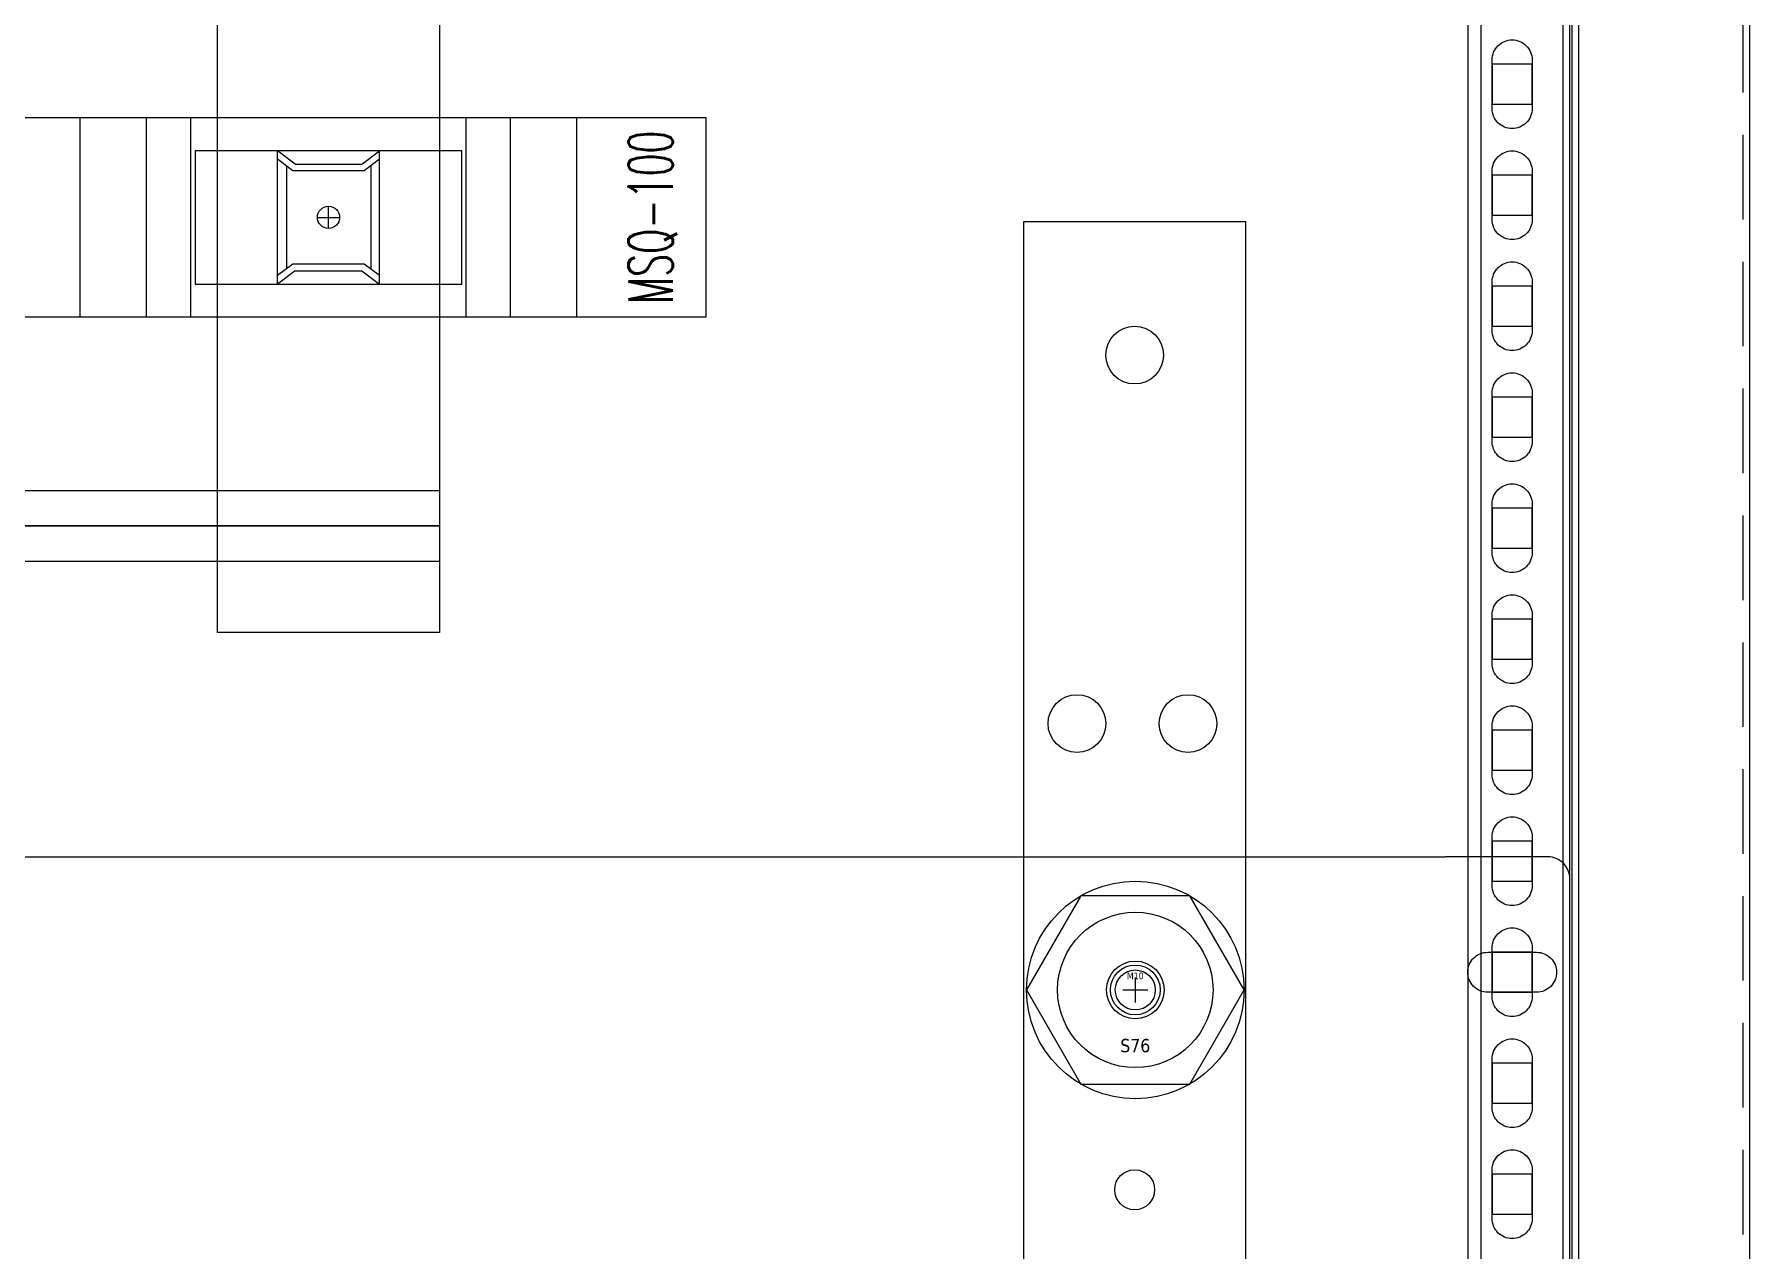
# Model space of a CAD drawing. Header units: millimetres. Extents: x 173893 to 258446, y -176540 to -123824.
# Drawn here: x 188175 to 188561.3, y -151131.4 to -150857.7 of the extents above; entities that cross this region are included whole.
import ezdxf

# ---------------------------------------------------------------- set-up
doc = ezdxf.new("R2010")
doc.units = ezdxf.units.MM
doc.header["$LTSCALE"] = 3
doc.linetypes.add('HIDDEN', pattern=[9.525, 6.35, -3.175])
doc.layers.add('@.VISIBLE', color=7, linetype='Continuous')
doc.layers.add('EQUIPMENT', color=4, linetype='Continuous')
doc.styles.add('Ann_w01', font='romans.shx', dxfattribs={"width": 0.6, "bigfont": 'chineset.shx'})
doc.styles.get("Standard").update_dxf_attribs({"font": 'arial.ttf'})

# ---------------------------------------------------------------- blocks, each defined once
blk = doc.blocks.new('Oval 20x9')
at = {"layer": '@.VISIBLE', "color": 2}
blk.add_lwpolyline([(-5.5, -4.5), (5.5, -4.5, 0.414214), (10, 0), (10, 0, 0.414214), (5.5, 4.5), (-5.5, 4.5, 0.414214), (-10, 0), (-10, 0, 0.414214)], format="xyb", close=True, dxfattribs=at)
blk = doc.blocks.new('*U1388')
at = {"color": 252}
for p, q in [((0, 12.33), (0, 6.72)), ((-2.81, 9.53), (2.81, 9.53))]:
    blk.add_line(p, q, dxfattribs=at)
at = {"color": 1}
blk.add_lwpolyline([(-12.25, 30.74), (-24.5, 9.53), (-12.25, -11.69), (12.25, -11.69), (24.5, 9.53), (12.25, 30.74)], close=True, dxfattribs=at)
for radius in [24.5, 17.5, 5.61, 5.61]:
    blk.add_circle((0, 9.53), radius, dxfattribs=at)
at = {"color": 1, "width": 30.0978, "attachment_point": 5}
for s, insert, char_height in [('{\\fTahoma|b0|i0|c0|p34;M10}', (0, 12.69), 1.5), ('{\\fTahoma|b0|i0|c0|p34;S76}', (0, -3.03), 3)]:
    blk.add_mtext(s, dxfattribs=dict(at, insert=insert, char_height=char_height))

msp = doc.modelspace()

# ---------------------------------------------------------------- linework, layer by layer
for points in [[(187561.33, -152443.95), (188561.33, -152443.95), (188561.33, -150543.95), (187561.33, -150543.95)], [(187601.33, -152403.95), (188521.33, -152403.95), (188521.33, -150583.95), (187601.33, -150583.95)], [(188512.33, -150864.45), (188503.33, -150864.45), (188503.33, -150873.45), (188512.33, -150873.45)], [(188512.33, -150889.45), (188503.33, -150889.45), (188503.33, -150898.45), (188512.33, -150898.45)], [(188397.83, -151407.95), (188447.83, -151407.95), (188447.83, -150899.95), (188397.83, -150899.95)], [(188512.33, -150914.45), (188503.33, -150914.45), (188503.33, -150923.45), (188512.33, -150923.45)], [(188512.33, -150939.45), (188503.33, -150939.45), (188503.33, -150948.45), (188512.33, -150948.45)], [(188512.33, -150964.45), (188503.33, -150964.45), (188503.33, -150973.45), (188512.33, -150973.45)], [(188512.33, -150989.45), (188503.33, -150989.45), (188503.33, -150998.45), (188512.33, -150998.45)], [(188512.33, -151014.45), (188503.33, -151014.45), (188503.33, -151023.45), (188512.33, -151023.45)], [(188512.33, -151039.45), (188503.33, -151039.45), (188503.33, -151048.45), (188512.33, -151048.45)], [(188512.33, -151064.45), (188503.33, -151064.45), (188503.33, -151073.45), (188512.33, -151073.45)], [(188512.33, -151089.45), (188503.33, -151089.45), (188503.33, -151098.45), (188512.33, -151098.45)], [(188512.33, -151114.45), (188503.33, -151114.45), (188503.33, -151123.45), (188512.33, -151123.45)]]:
    msp.add_lwpolyline(points, close=True)
at = {"linetype": 'HIDDEN'}
for points in [[(187562.83, -152442.45), (188559.83, -152442.45), (188559.83, -150545.45), (187562.83, -150545.45)], [(187599.83, -152405.45), (188522.83, -152405.45), (188522.83, -150582.45), (187599.83, -150582.45)]]:
    msp.add_lwpolyline(points, close=True, dxfattribs=at)
at = {"color": 151}
for points in [[(188522.83, -150555.45), (188502.83, -150555.45, 0.414214), (188497.83, -150560.45), (188497.83, -152427.45, 0.414214), (188502.83, -152432.45), (188522.83, -152432.45)], [(188512.33, -150863.45), (188512.33, -150874.45, -0.414214), (188507.83, -150878.95), (188507.83, -150878.95, -0.414214), (188503.33, -150874.45), (188503.33, -150863.45, -0.414214), (188507.83, -150858.95), (188507.83, -150858.95, -0.414214)], [(188512.33, -150888.45), (188512.33, -150899.45, -0.414214), (188507.83, -150903.95), (188507.83, -150903.95, -0.414214), (188503.33, -150899.45), (188503.33, -150888.45, -0.414214), (188507.83, -150883.95), (188507.83, -150883.95, -0.414214)], [(188512.33, -150913.45), (188512.33, -150924.45, -0.414214), (188507.83, -150928.95), (188507.83, -150928.95, -0.414214), (188503.33, -150924.45), (188503.33, -150913.45, -0.414214), (188507.83, -150908.95), (188507.83, -150908.95, -0.414214)], [(188512.33, -150938.45), (188512.33, -150949.45, -0.414214), (188507.83, -150953.95), (188507.83, -150953.95, -0.414214), (188503.33, -150949.45), (188503.33, -150938.45, -0.414214), (188507.83, -150933.95), (188507.83, -150933.95, -0.414214)], [(188512.33, -150963.45), (188512.33, -150974.45, -0.414214), (188507.83, -150978.95), (188507.83, -150978.95, -0.414214), (188503.33, -150974.45), (188503.33, -150963.45, -0.414214), (188507.83, -150958.95), (188507.83, -150958.95, -0.414214)], [(188512.33, -150988.45), (188512.33, -150999.45, -0.414214), (188507.83, -151003.95), (188507.83, -151003.95, -0.414214), (188503.33, -150999.45), (188503.33, -150988.45, -0.414214), (188507.83, -150983.95), (188507.83, -150983.95, -0.414214)], [(188512.33, -151013.45), (188512.33, -151024.45, -0.414214), (188507.83, -151028.95), (188507.83, -151028.95, -0.414214), (188503.33, -151024.45), (188503.33, -151013.45, -0.414214), (188507.83, -151008.95), (188507.83, -151008.95, -0.414214)], [(188512.33, -151038.45), (188512.33, -151049.45, -0.414214), (188507.83, -151053.95), (188507.83, -151053.95, -0.414214), (188503.33, -151049.45), (188503.33, -151038.45, -0.414214), (188507.83, -151033.95), (188507.83, -151033.95, -0.414214)], [(188512.33, -151063.45), (188512.33, -151074.45, -0.414214), (188507.83, -151078.95), (188507.83, -151078.95, -0.414214), (188503.33, -151074.45), (188503.33, -151063.45, -0.414214), (188507.83, -151058.95), (188507.83, -151058.95, -0.414214)], [(188512.33, -151088.45), (188512.33, -151099.45, -0.414214), (188507.83, -151103.95), (188507.83, -151103.95, -0.414214), (188503.33, -151099.45), (188503.33, -151088.45, -0.414214), (188507.83, -151083.95), (188507.83, -151083.95, -0.414214)], [(188512.33, -151113.45), (188512.33, -151124.45, -0.414214), (188507.83, -151128.95), (188507.83, -151128.95, -0.414214), (188503.33, -151124.45), (188503.33, -151113.45, -0.414214), (188507.83, -151108.95), (188507.83, -151108.95, -0.414214)]]:
    msp.add_lwpolyline(points, format="xyb", close=True, dxfattribs=at)
at = {"color": 6}
for points in [[(187601.83, -152403.45), (188520.83, -152403.45), (188520.83, -150584.45), (187601.83, -150584.45)], [(187603.33, -152401.95), (188519.33, -152401.95), (188519.33, -150585.95), (187603.33, -150585.95)], [(187621.83, -152383.45), (188500.83, -152383.45), (188500.83, -150604.45), (187621.83, -150604.45)]]:
    msp.add_lwpolyline(points, close=True, dxfattribs=at)
at = {"color": 4}
for points in [[(188266.29, -150992.44), (188216.29, -150992.44), (188216.29, -150678.4), (188266.29, -150678.4)], [(188266.29, -150968.44), (188106.33, -150968.44), (188106.33, -150960.44), (188266.29, -150960.44)], [(188266.29, -150976.44), (188106.33, -150976.44), (188106.33, -150968.44), (188266.29, -150968.44)]]:
    msp.add_lwpolyline(points, close=True, dxfattribs=at)
for centre, radius in [((188422.83, -150929.95), 6.5), ((188409.83, -151012.95), 6.5), ((188434.83, -151012.95), 6.5), ((188422.97, -151072.94), 6.5), ((188422.83, -151117.95), 4.5)]:
    msp.add_circle(centre, radius)
at = {"color": 1}
msp.add_circle((188422.97, -151072.94), 4.5, dxfattribs=at)
at = {"layer": '@.VISIBLE'}
msp.add_line((187629.83, -151042.95), (188492.83, -151042.95), dxfattribs=at)
msp.add_lwpolyline([(188492.83, -151369.95), (188515.83, -151369.95, 0.414214), (188520.83, -151364.95), (188520.83, -151047.95, 0.414214), (188515.83, -151042.95), (188492.83, -151042.95)], format="xyb", dxfattribs=at)
at = {"layer": 'EQUIPMENT', "color": 6}
for p, q in [((188185.35, -150921.44), (188185.35, -150876.44)), ((188200.29, -150921.44), (188200.29, -150876.44)), ((188210.29, -150921.44), (188210.29, -150876.44)), ((188272.29, -150921.44), (188272.29, -150876.44)), ((188282.29, -150921.44), (188282.29, -150876.44)), ((188297.24, -150921.44), (188297.24, -150876.44))]:
    msp.add_line(p, q, dxfattribs=at)
at = {"layer": 'EQUIPMENT'}
for p, q in [((188229.79, -150913.94), (188229.79, -150883.94)), ((188233.79, -150886.94), (188229.79, -150883.94)), ((188248.79, -150886.94), (188252.79, -150883.94)), ((188252.79, -150913.94), (188252.79, -150883.94)), ((188231.79, -150887.31), (188231.79, -150910.56)), ((188250.79, -150887.31), (188250.79, -150910.56)), ((188241.29, -150901.44), (188241.29, -150896.44)), ((188238.79, -150898.94), (188243.79, -150898.94)), ((188233.79, -150910.94), (188229.79, -150913.94)), ((188248.79, -150910.94), (188252.79, -150913.94))]:
    msp.add_line(p, q, dxfattribs=at)
for points in [[(188156.29, -150876.44), (188326.29, -150876.44), (188326.29, -150921.44), (188156.29, -150921.44)], [(188211.29, -150913.94), (188271.29, -150913.94), (188271.29, -150883.94), (188211.29, -150883.94)]]:
    msp.add_lwpolyline(points, close=True, dxfattribs=at)
for points in [[(188252.79, -150885.81), (188249.29, -150888.44), (188233.29, -150888.44), (188229.79, -150885.81)], [(188233.79, -150886.94), (188248.79, -150886.94)], [(188252.79, -150912.06), (188249.29, -150909.44), (188233.29, -150909.44), (188229.79, -150912.06)], [(188233.79, -150910.94), (188248.79, -150910.94)]]:
    msp.add_lwpolyline(points, dxfattribs=at)
msp.add_circle((188241.29, -150898.94), 2.5, dxfattribs=at)

# ---------------------------------------------------------------- block references
msp.add_blockref('*U1388', (188422.97, -151082.47))
at = {"layer": '@.VISIBLE', "xscale": -1}
msp.add_blockref('Oval 20x9', (188507.83, -151068.95), dxfattribs=at)

# ---------------------------------------------------------------- texts
at = {"layer": '@.VISIBLE', "color": 151, "insert": (188314.29, -150898.94), "char_height": 10, "attachment_point": 5, "rotation": 90, "style": 'Ann_w01'}
msp.add_mtext('\\A1;MSQ-100', dxfattribs=at)

doc.saveas('drawing.dxf')
